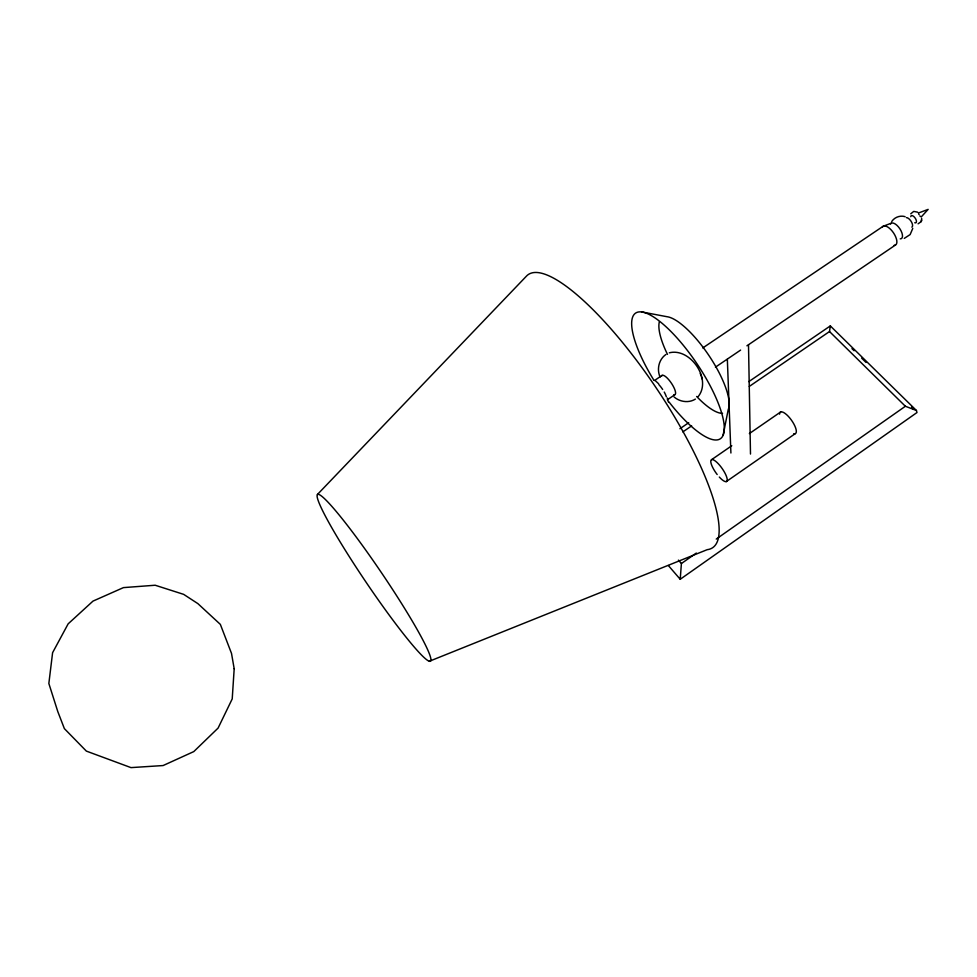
<?xml version="1.0" encoding="UTF-8"?>
<svg xmlns="http://www.w3.org/2000/svg" width="977" height="977" viewBox="0 0 977 977"><rect width="100%" height="100%" fill="white"/><g stroke="black" fill="none" stroke-linecap="round" stroke-linejoin="round"><path stroke-width="1.47" d="M830.316 326.697L830.316 325.915L916.438 410.511L916.976 412.538L680.224 579.276L668.353 565.536M678.429 560.126L681.396 563.546L680.224 579.276M749.298 386.428L829.51 331.545L830.316 325.915L748.846 381.604M912.774 228.41L910.137 234.565L904.25 238.4M723.09 435.241L728.256 409.497A57.142 17.647 56 0 0 709.729 356.727A57.142 17.647 56 0 0 666.973 316.707L641.559 311.907M918.087 223.818L921.238 221.584L921.69 218.396M921.238 221.584L921.47 220.851M921.519 220.692L921.726 220.033M910.747 213.804L913.751 211.398L917.623 212.168M891.732 221.498C894.566 217.199 900.196 215.123 905.117 216.674M698.213 396.552C712.05 379.381 690.434 347.47 669.306 352.819M921.238 216.931L928.15 209.383L918.356 213.047M317.427 494.484L526.505 276.076A164.783 42.585 56 0 1 659.341 392.632A164.783 42.585 56 0 1 707.238 549.66L429.355 661.258A100.668 9.037 55.9 0 1 335.087 533.442A100.668 9.037 55.9 0 1 357.387 538.608A100.668 9.037 55.9 0 1 429.355 661.258M665.887 354.492C658.791 359.475 656.629 369.294 660.086 377.098M681.396 563.546L696.332 553.055M716.239 539.084L905.374 406.261L916.438 410.511M726.253 481.612L795.119 433.739M711.683 459.605L731.773 445.732M749.347 433.593L780.733 411.915M679.919 428.72L688.687 422.723M682.862 431.883L691.643 425.887M667.34 399.801L674.912 394.659M715.433 367.169L740.615 350.084M746.917 345.809L895.469 245.032M654.395 380.578L662.137 375.351M702.756 347.959L883.196 226.237L891.256 223.208M695.38 399.104C688.773 403.281 679.821 401.962 674.057 396.931M655.494 380.835L658.693 383.839M851.956 348.618L854.118 350.743M861.702 358.205L866.037 362.467M911.565 407.201L913.727 409.339M829.51 331.545L905.374 406.261M700.289 373.495L700.985 375.412M701.376 376.536L702.329 379.161M667.315 397.993L668.329 401.926M727.34 359.255L730.906 453.01M748.504 344.954L750.495 454.061M661.588 376.096A11.577 3.371 55.9 0 1 671.565 383.448A11.577 3.371 55.9 0 1 673.91 394.708M910.759 216.662A4.213 1.93 55.9 0 1 913.397 216.222A4.213 1.93 55.9 0 1 916.365 220.765A4.213 1.93 55.9 0 1 914.741 222.756M890.511 224.014A9.22 4.128 55.9 0 1 899.915 228.874A9.22 4.128 55.9 0 1 900.232 238.889M906.412 217.615A5.606 2.552 55.9 0 1 911.407 221.828A5.606 2.552 55.9 0 1 911.859 227.153M918.698 214.183A2.797 1.295 55.9 0 1 919.174 214.684M919.968 215.905A2.797 1.295 55.9 0 1 920.224 216.528M659.035 384.816A11.59 3.297 55.9 0 1 662.662 389.469M664.226 392.046A11.59 3.297 55.9 0 1 666.326 396.784M882.292 227.214A11.235 4.97 55.9 0 1 893.699 233.161A11.235 4.97 55.9 0 1 894.138 245.325M653.967 380.346A75.779 22.556 56 0 1 651.012 315.437A75.779 22.556 56 0 1 723.261 419.328A75.779 22.556 56 0 1 668.891 401.816M722.54 413.356A57.142 17.647 56 0 1 696.638 396.467M667.474 354.37A57.142 17.647 56 0 1 659.365 321.775M717.179 474.517A13.251 3.786 54.9 0 1 712.502 459.581A13.251 3.786 54.9 0 1 726.314 476.031A13.251 3.786 54.9 0 1 719.304 477.045M779.585 414.138A13.128 4.384 54.7 0 1 791.285 419.939A13.128 4.384 54.7 0 1 793.751 433.727M234.187 668.744L232.221 698.897L218.091 728.085L193.788 751.594L163.098 765.553L130.991 767.617L86.355 751.105L64.372 728.622L57.802 711.61L48.85 683.485L52.599 652.685L68.146 623.851L92.986 601.111L123.444 587.617L155.172 585.235L183.652 594.358L197.855 603.603L220.35 624.388L231.512 653.418L234.187 668.744"/></g></svg>
